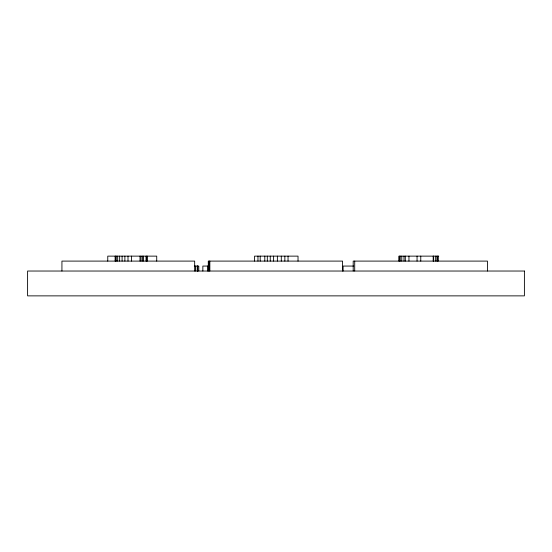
<?xml version="1.0" encoding="UTF-8"?>
<svg xmlns="http://www.w3.org/2000/svg" width="552" height="552" viewBox="0 0 552 552"><rect width="100%" height="100%" fill="white"/><g stroke="black" fill="none" stroke-linecap="round" stroke-linejoin="round"><path stroke-width="0.83" d="M438.764 256.128L398.951 256.128L398.951 261.096M194.318 266.064L198.789 266.064L198.789 271.032M208.594 266.064L202.86 266.064L202.86 271.032M353.742 266.064L343.109 266.064L343.109 271.032M487.45 271.032L487.471 261.096L353.197 261.096L353.197 271.032M438.095 256.128L438.095 261.096M437.791 256.128L437.791 261.096M436.867 256.128L436.867 261.096M435.335 256.128L435.335 261.096M433.527 256.128L433.527 261.096M433.189 256.128L433.189 261.096M420.769 256.128L420.769 261.096M417.05 256.128L417.05 261.096M408.956 256.128L408.956 261.096M405.306 256.128L405.306 261.096M403.995 256.128L403.988 261.096M401.787 256.128L401.787 261.096M400.207 256.128L400.207 261.096M399.262 256.128L399.262 261.096M354.715 261.096L354.715 271.032M342.578 271.032L342.578 261.096L208.283 261.096L208.325 271.032M298.025 261.096L298.025 256.128L254.555 256.128L254.555 261.096M288.04 256.128L288.04 261.096M284.853 256.128L284.853 261.096M281.292 256.128L281.292 261.096M277.373 256.128L277.373 261.096M273.606 256.128L273.606 261.096M270.252 256.128L270.252 261.096M267.313 256.128L267.313 261.096M264.794 256.128L264.794 261.096M260.199 256.128L260.199 261.096M257.963 256.128L257.963 261.096M209.843 261.096L209.843 271.032M209.084 261.096L209.084 271.032M207.649 266.064L207.649 271.032M197.74 266.064L197.74 271.032M197.471 266.064L197.471 271.032M197.195 266.064L197.195 271.032M195.567 266.064L195.567 271.032M194.67 271.032L194.67 261.096L61.934 261.096L61.934 271.032M156.727 261.096L156.727 256.128L107.764 256.128L107.764 261.096M147.129 256.128L147.129 261.096M146.88 256.128L146.88 261.096M146.038 256.128L146.038 261.096M143.589 256.128L143.589 261.096M142.609 256.128L142.609 261.096M141.029 256.128L141.029 261.096M140.015 256.128L140.015 261.096M131.459 256.128L131.459 261.096M128.002 256.128L128.002 261.096M124.883 256.128L124.883 261.096M122.095 256.128L122.095 261.096M119.653 256.128L119.653 261.096M117.673 256.128L117.673 261.096M116.258 256.128L116.258 261.096M115.126 256.128L115.126 261.096M524.4 271.032L27.6 271.032L27.6 295.872L524.4 295.872L524.4 271.032M115.43 261.096L115.43 256.128L115.409 261.096"/></g></svg>
